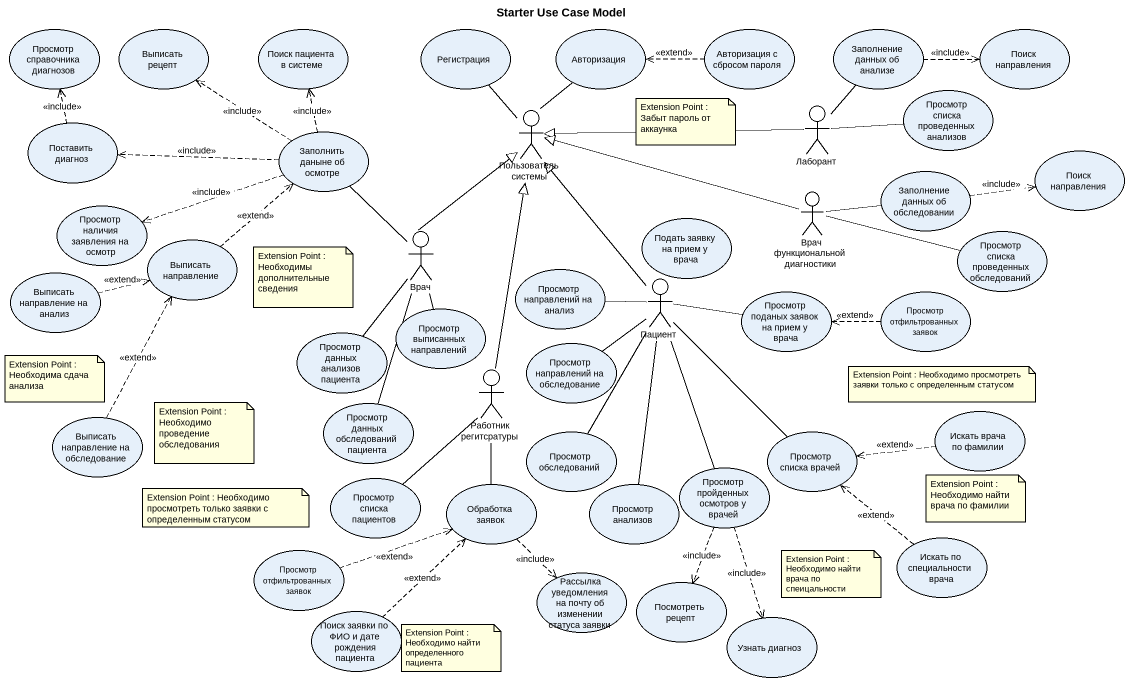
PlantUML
@startuml
title Starter Use Case Model
usecase "Просмотр справочника диагнозов" as Просмотр_справочника
usecase "Выписать рецепт" as Выписать_рецепт
usecase "Поиск пациента в системе" as Поиск_пациента_в_системе
usecase Регистрация
usecase Авторизация
usecase "Авторизация с сбросом пароля" as Авторизация_с_сбросом_пароля
usecase "Заполнение данных об анализе" as Заполнение_данных_об_анализе
usecase "Поиск направления" as Поиск_направления
actor Лаборант
usecase "Просмотр списка проведенных анализов" as Просмотр_списка_проведенных
usecase "Поставить диагноз" as Поставить_диагноз
usecase "Заполнить даныне об осмотре" as Заполнить_даныне_об_осмотре
actor "Пользователь системы" as Пользователь_системы
usecase "Заполнение данных об обследовании" as Заполнение_данных_об
usecase "Поиск направления" as Поиск_направления_2
usecase "Просмотр наличия заявления на осмотр" as Просмотр_наличия_заявления
usecase "Подать заявку на прием у врача" as Подать_заявку_на_прием_у
actor "Врач функциональной диагностики" as Врач_функциональной
usecase "Выписать направление" as Выписать_направление
actor Врач
usecase "Просмотр списка проведенных обследований" as Просмотр_списка_проведенных_2
usecase "Выписать направление на анализ" as Выписать_направление_на
usecase "Просмотр направлений на анализ" as Просмотр_направлений_на
actor Пациент
usecase "Просмотр поданых заявок на прием у врача" as Просмотр_поданых_заявок_на
usecase "Просмотр отфильтрованных заявок" as Просмотр_отфильтрованных
usecase "Просмотр данных анализов пациента" as Просмотр_данных_анализов
usecase "Просмотр выписанных направлений" as Просмотр_выписанных
actor "Работник регитсратуры" as Работник_регитсратуры
usecase "Просмотр направлений на обследование" as Просмотр_направлений_на_2
usecase "Просмотр данных обследований пациента" as Просмотр_данных
usecase "Искать врача по фамилии" as Искать_врача_по_фамилии
usecase "Выписать направление на обследование" as Выписать_направление_на_2
usecase "Просмотр обследований" as Просмотр_обследований
usecase "Просмотр списка врачей" as Просмотр_списка_врачей
usecase "Просмотр списка пациентов" as Просмотр_списка_пациентов
usecase "Обработка заявок" as Обработка_заявок
usecase "Просмотр анализов" as Просмотр_анализов
usecase "Просмотр пройденных осмотров у врачей" as Просмотр_пройденных
usecase "Просмотр отфильтрованных заявок" as Просмотр_отфильтрованных_2
usecase "Искать по специальности врача" as Искать_по_специальности
usecase "Рассылка уведомления на почту об изменении статуса заявки" as Рассылка_уведомления_на
usecase "Посмотреть рецепт" as Посмотреть_рецепт
usecase "Поиск заявки по ФИО и дате рождения пациента" as Поиск_заявки_по_ФИО_и_дате
usecase "Узнать диагноз" as Узнать_диагноз
Авторизация_с_сбросом_пароля .left.> Авторизация : <<extend>>
Заполнение_данных_об_анализе .right.> Поиск_направления : <<include>>
Лаборант -up- Заполнение_данных_об_анализе
Лаборант -right- Просмотр_списка_проведенных
Лаборант -left-|> Пользователь_системы
Поставить_диагноз .up.> Просмотр_справочника : <<include>>
Заполнить_даныне_об_осмотре .up.> Выписать_рецепт : <<include>>
Заполнить_даныне_об_осмотре .up.> Поиск_пациента_в_системе : <<include>>
Заполнить_даныне_об_осмотре .left.> Поставить_диагноз : <<include>>
Заполнить_даныне_об_осмотре .left.> Просмотр_наличия_заявления : <<include>>
Пользователь_системы -up- Регистрация
Пользователь_системы -up- Авторизация
Заполнение_данных_об .right.> Поиск_направления_2 : <<include>>
Заполнение_данных_об -left- Врач_функциональной
Врач_функциональной -left-|> Пользователь_системы
Выписать_направление .up.> Заполнить_даныне_об_осмотре : <<extend>>
Врач -up- Заполнить_даныне_об_осмотре
Врач -up-|> Пользователь_системы
Врач -- Просмотр_данных_анализов
Врач -- Просмотр_выписанных
Врач -- Просмотр_данных
Просмотр_списка_проведенных_2 -left- Врач_функциональной
Выписать_направление_на .right.> Выписать_направление : <<extend>>
Просмотр_направлений_на -right- Пациент
Пациент -up-|> Пользователь_системы
Пациент -- Просмотр_анализов
Просмотр_поданых_заявок_на -left- Пациент
Просмотр_отфильтрованных .left.> Просмотр_поданых_заявок_на : <<extend>>
Работник_регитсратуры -up-|> Пользователь_системы
Просмотр_направлений_на_2 -up- Пациент
Искать_врача_по_фамилии .left.> Просмотр_списка_врачей : <<extend>>
Выписать_направление_на_2 .up.> Выписать_направление : <<extend>>
Просмотр_обследований -up- Пациент
Просмотр_списка_врачей -up- Пациент
Просмотр_списка_пациентов -up- Работник_регитсратуры
Обработка_заявок -up- Работник_регитсратуры
Обработка_заявок ..> Рассылка_уведомления_на : <<include>>
Просмотр_пройденных -up- Пациент
Просмотр_пройденных ..> Посмотреть_рецепт : <<include>>
Просмотр_пройденных ..> Узнать_диагноз : <<include>>
Просмотр_отфильтрованных_2 .right.> Обработка_заявок : <<extend>>
Искать_по_специальности .up.> Просмотр_списка_врачей : <<extend>>
Поиск_заявки_по_ФИО_и_дате .up.> Обработка_заявок : <<extend>>
note as N1
  Extension Point : Забыт пароль от аккаунка
end note
note as N2
  Extension Point : Необходимы дополнительные сведения
end note
note as N3
  Extension Point : Необходима сдача анализа
end note
note as N4
  Extension Point : Необходимо просмотреть заявки только с определенным статусом
end note
note as N5
  Extension Point : Необходимо проведение обследования
end note
note as N6
  Extension Point : Необходимо просмотреть только заявки с определенным статусом
end note
note as N7
  Extension Point : Необходимо найти врача по фамилии
end note
note as N8
  Extension Point : Необходимо найти врача по спеицальности
end note
note as N9
  Extension Point : Необходимо найти определенного пациента
end note
@enduml
